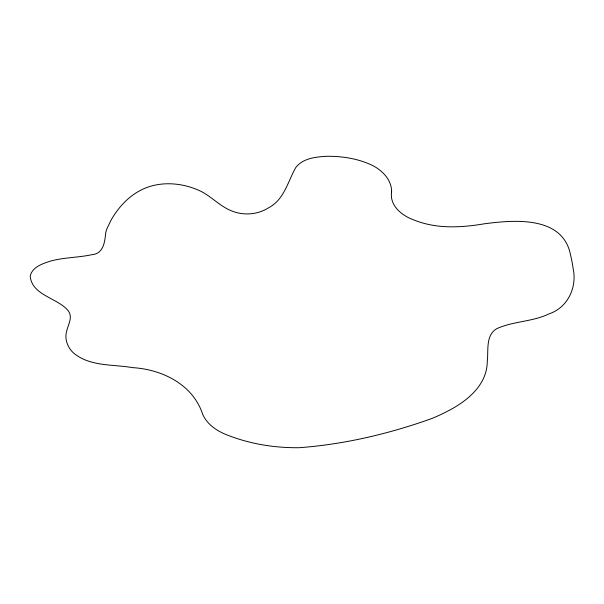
<?xml version="1.0" encoding="UTF-8"?>
<svg xmlns="http://www.w3.org/2000/svg" width="604" height="604" viewBox="0 0 604 604"><rect width="100%" height="100%" fill="white"/><g stroke="black" fill="none" stroke-linecap="round" stroke-linejoin="round"><path stroke-width="0.91" d="M391.611 191.876C389.384 205.345 401.562 215.409 413.113 219.637C435.59 229.067 460.512 227.814 484.053 223.842C514.193 219.848 563.192 215.515 570.614 255.303A341.464 197.138 0 0 1 573.053 268.108C577.341 286.915 568.024 307.542 549.021 313.876C532.486 321.902 513.287 321.086 496.707 328.697C485.344 335.409 488.613 350.765 487.269 361.66C486.983 385.36 466.786 401.449 447.36 411.286A169.112 97.637 0 0 1 432.185 418.383C389.467 433.717 344.514 444.355 299.222 447.707C274.276 448.002 249.097 443.864 225.926 434.495C216.292 430.546 207.059 424.182 202.702 414.389C193.038 384.529 162.295 369.437 132.623 367.632C112.601 364.159 89.098 366.756 72.91 352.411C67.452 346.983 64.394 338.821 66.651 331.234C68.124 324.635 73.084 317.191 68.29 310.818C57.652 297.825 32.065 295.552 30.208 276.232C32.02 267.111 42.416 263.744 50.177 261.192C63.797 257.327 78.142 257.689 91.929 254.677C103.578 253.763 104.764 241.94 105.715 232.963A89.075 51.431 0 0 1 106.9 228.818L111.076 220.113A210.215 121.366 0 0 1 114.609 214.428C122.355 202.77 133.122 192.744 146.334 187.701C162.861 181.389 181.706 183.057 197.795 189.89C209.996 194.873 218.731 205.541 230.871 210.592C242.921 215.802 257.319 214.918 268.47 207.867C284.227 199.728 287.753 181.668 295.733 167.58C302.808 158.316 315.469 156.957 326.266 156.293C341.992 156.089 357.998 158.535 372.275 165.345C382.332 170.373 391.769 179.939 391.611 191.876"/></g></svg>
